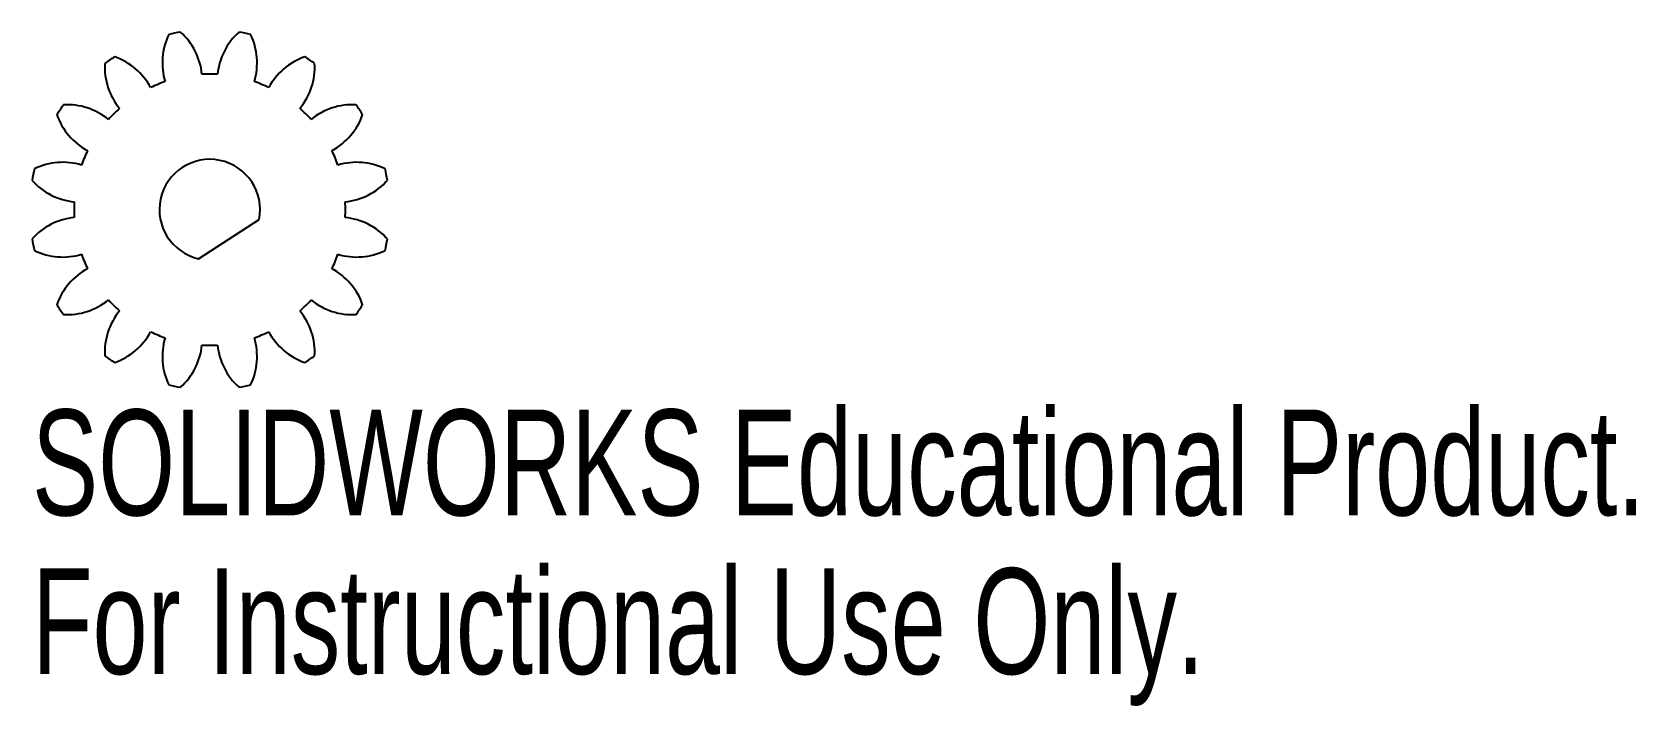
# Model space of a CAD drawing. Header units: millimetres. Extents: x -8.1 to 65.2, y -22.7 to 8.1.
import ezdxf

# ---------------------------------------------------------------- set-up
doc = ezdxf.new("R2010")
doc.units = ezdxf.units.MM
doc.styles.add('SLDTEXTSTYLE0', font='TXT', dxfattribs={"width": 0.7})

msp = doc.modelspace()

# ---------------------------------------------------------------- linework, layer by layer
at = {"color": 7, "linetype": 'Continuous', "lineweight": 25}
msp.add_line((-0.506, -2.244), (2.256, -0.446), dxfattribs=at)
for centre, radius, start, end in [((0, 0), 8.225, 99.3557, 103.1443), ((-3.346, 5.881), 3.005, 5.88524, 48.05218), ((3.346, 5.881), 3.005, 131.94782, 174.11476), ((0, 0), 8.225, 76.8557, 80.6443), ((0.841, 6.713), 3.005, 154.44782, 196.61476), ((-0.841, 6.713), 3.005, 343.38524, 25.55218), ((-1.792, 6.524), 3.005, 176.94782, 219.11476), ((0, 0), 8.225, 121.8557, 125.6443), ((-5.342, 4.153), 3.005, 28.38524, 70.55218), ((5.342, 4.153), 3.005, 109.44782, 151.61476), ((1.792, 6.524), 3.005, 320.88524, 3.05218), ((0, 0), 8.225, 54.3557, 58.1443), ((0, 0), 6.199, 86.702, 93.298), ((0, 0), 6.199, 109.202, 115.798), ((0, 0), 6.199, 64.202, 70.798), ((0, 0), 8.225, 144.3557, 148.1443), ((-6.524, 1.792), 3.005, 50.88524, 93.05218), ((0, 0), 6.199, 131.702, 138.298), ((0, 0), 6.199, 41.702, 48.298), ((6.524, 1.792), 3.005, 86.94782, 129.11476), ((0, 0), 8.225, 31.8557, 35.6443), ((-4.153, 5.342), 3.005, 199.44782, 241.61476), ((4.153, 5.342), 3.005, 298.38524, 340.55218), ((0, 0), 6.199, 154.202, 160.798), ((0, 0), 2.3, 348.82494, 257.2849), ((0, 0), 6.199, 19.202, 25.798), ((0, 0), 8.225, 166.8557, 170.6443), ((-6.713, -0.841), 3.005, 73.38524, 115.55218), ((6.713, -0.841), 3.005, 64.44782, 106.61476), ((0, 0), 8.225, 9.3557, 13.1443), ((-5.881, 3.346), 3.005, 221.94782, 264.11476), ((5.881, 3.346), 3.005, 275.88524, 318.05218), ((0, 0), 6.199, 176.702, 183.298), ((0, 0), 6.199, 356.702, 3.298), ((-5.881, -3.346), 3.005, 95.88524, 138.05218), ((5.881, -3.346), 3.005, 41.94782, 84.11476), ((0, 0), 8.225, 189.3557, 193.1443), ((0, 0), 8.225, 346.8557, 350.6443), ((-6.713, 0.841), 3.005, 244.44782, 286.61476), ((0, 0), 6.199, 199.202, 205.798), ((0, 0), 6.199, 334.202, 340.798), ((6.713, 0.841), 3.005, 253.38524, 295.55218), ((-4.153, -5.342), 3.005, 118.38524, 160.55218), ((4.153, -5.342), 3.005, 19.44782, 61.61476), ((0, 0), 8.225, 211.8557, 215.6443), ((-6.524, -1.792), 3.005, 266.94782, 309.11476), ((0, 0), 6.199, 221.702, 228.298), ((0, 0), 6.199, 311.702, 318.298), ((6.524, -1.792), 3.005, 230.88524, 273.05218), ((0, 0), 8.225, 324.3557, 328.1443), ((-1.792, -6.524), 3.005, 140.88524, 183.05218), ((1.792, -6.524), 3.005, 356.94782, 39.11476), ((-5.342, -4.153), 3.005, 289.44782, 331.61476), ((0, 0), 6.199, 244.202, 250.798), ((0.841, -6.713), 3.005, 163.38524, 205.55218), ((-0.841, -6.713), 3.005, 334.44782, 16.61476), ((0, 0), 6.199, 289.202, 295.798), ((5.342, -4.153), 3.005, 208.38524, 250.55218), ((-3.346, -5.881), 3.005, 311.94782, 354.11476), ((0, 0), 6.199, 266.702, 273.298), ((3.346, -5.881), 3.005, 185.88524, 228.05218), ((0, 0), 8.225, 234.3557, 238.1443), ((0, 0), 8.225, 301.8557, 305.6443), ((0, 0), 8.225, 256.8557, 260.6443), ((0, 0), 8.225, 279.3557, 283.1443)]:
    msp.add_arc(centre, radius, start, end, dxfattribs=at)

# ---------------------------------------------------------------- texts
at = {"color": 7, "linetype": 'Continuous', "char_height": 4.83362, "attachment_point": 1, "style": 'SLDTEXTSTYLE0'}
for s, insert in [('SOLIDWORKS Educational Product.', (-8.116, -9.135)), ('For Instructional Use Only.', (-8.116, -16.386))]:
    msp.add_mtext(s, dxfattribs=dict(at, insert=insert))

doc.saveas('drawing.dxf')
